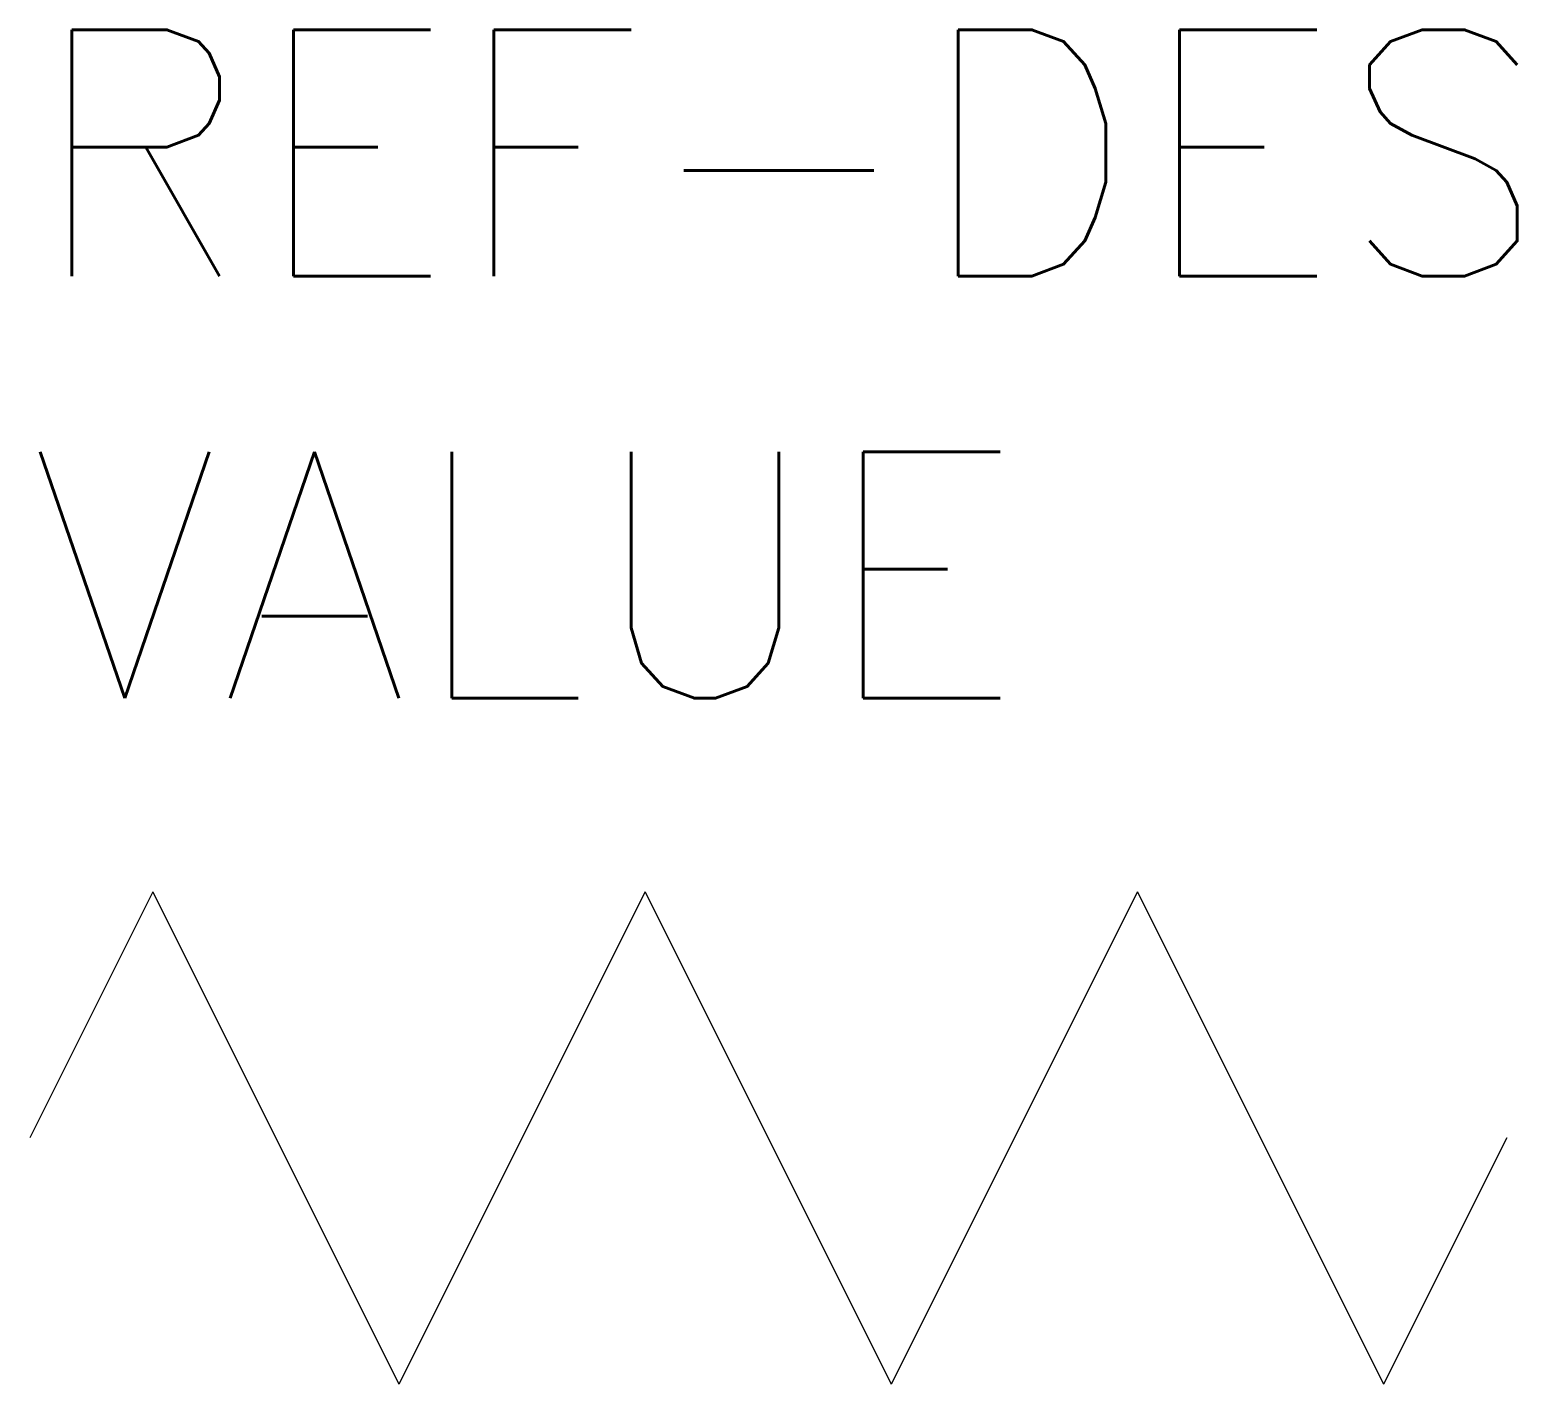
# Model space of a CAD drawing. Header units: inches. Extents: x 3.2 to 3.804, y 1.9 to 2.45.
import ezdxf

# ---------------------------------------------------------------- set-up
doc = ezdxf.new("R2010")
doc.units = ezdxf.units.IN
doc.header["$MEASUREMENT"] = 0
doc.layers.add('TEXT', color=7, linetype='Continuous')
doc.layers.add('THICK', color=1, linetype='Continuous')
doc.styles.get("Standard").update_dxf_attribs({"font": 'simplex.shx'})

msp = doc.modelspace()

# ---------------------------------------------------------------- linework, layer by layer
at = {"layer": 'THICK'}
for p, q in [((3.25, 2.1), (3.2, 2)), ((3.25, 2.1), (3.35, 1.9)), ((3.45, 2.1), (3.35, 1.9)), ((3.45, 2.1), (3.55, 1.9)), ((3.65, 2.1), (3.55, 1.9)), ((3.65, 2.1), (3.75, 1.9)), ((3.8, 2), (3.75, 1.9))]:
    msp.add_line(p, q, dxfattribs=at)

# ---------------------------------------------------------------- texts
at = {"layer": 'TEXT', "flags": 4}
for tag, p, s in [('REF-DES', (3.2, 2.35), ''), ('VALUE', (3.2, 2.17857), '10K')]:
    msp.add_attdef(tag, p, s, height=0.1, dxfattribs=at)

doc.saveas('drawing.dxf')
